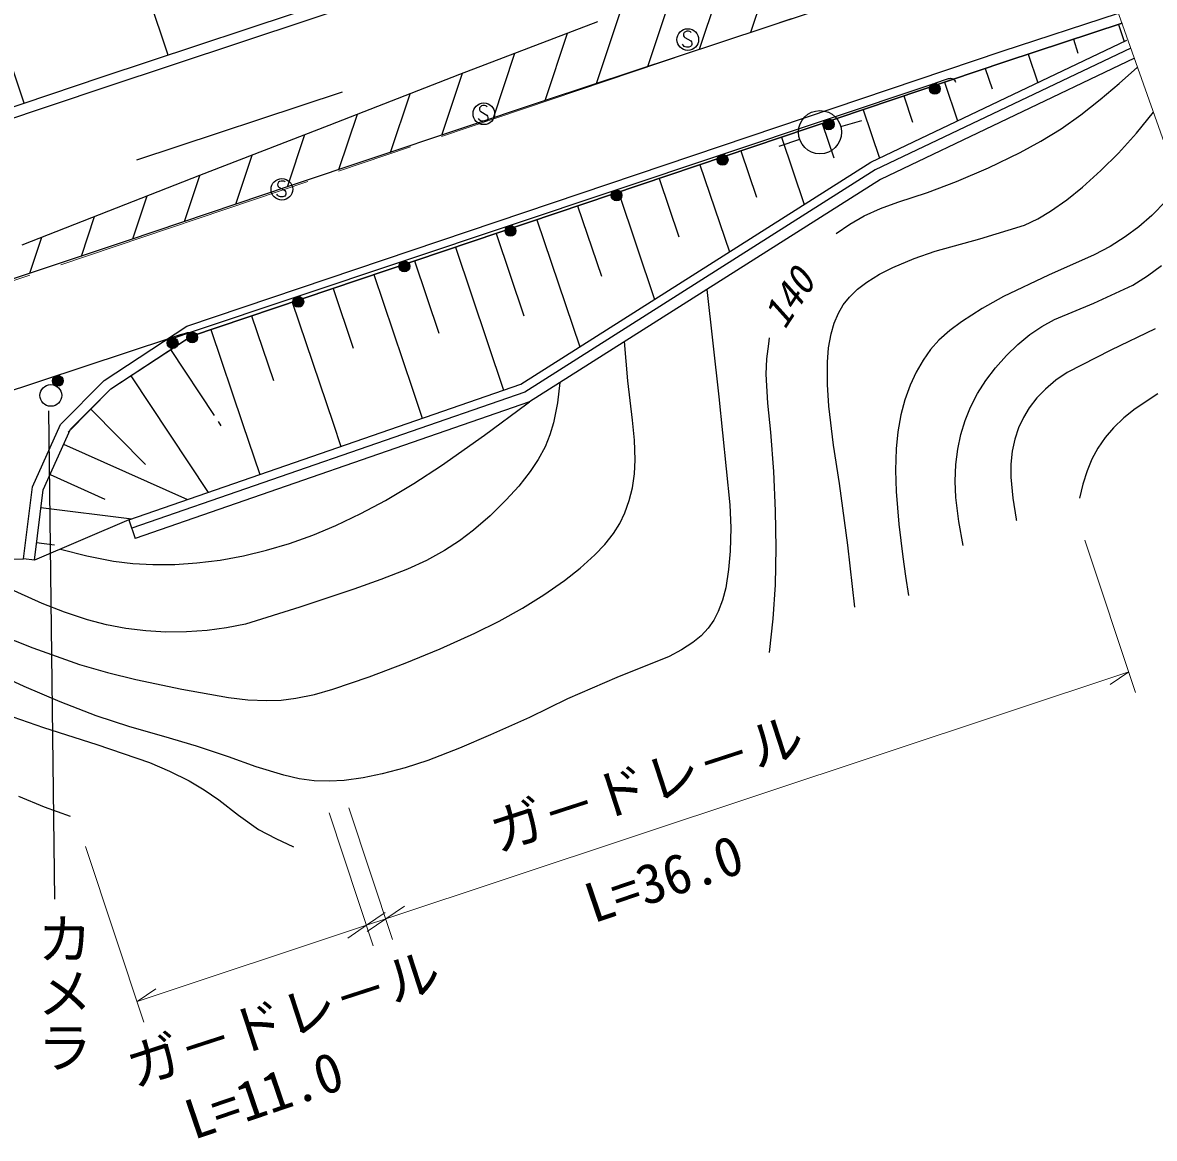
# Model space of a CAD drawing. Units: millimetres, scale not verified. Extents: x 40000 to 680000, y 20000 to 380000.
# Drawn here: x 515530 to 567634, y 261229 to 312621 of the extents above; entities that cross this region are included whole.
import ezdxf
from ezdxf.enums import TextEntityAlignment as Align

# ---------------------------------------------------------------- set-up
doc = ezdxf.new("R2010")
doc.units = ezdxf.units.MM
doc.header["$LTSCALE"] = 1000
doc.linetypes.add('CHAIN', pattern=[18.5, 12, -1.5, 3.5, -1.5])
for name, color, linetype, lineweight in [('M-BGD', 7, 'Continuous', 25), ('M-BMK', 2, 'CHAIN', 13), ('M-STR-HTXT', 7, 'Continuous', 13), ('M-STR-STRC', 7, 'Continuous', 25)]:
    doc.layers.add(name, color=color, linetype=linetype, lineweight=lineweight)
doc.styles.add('@ＭＳ ゴシック', font='')
doc.styles.add('ＭＳ ゴシック', font='')
doc.styles.get('@ＭＳ ゴシック').set_extended_font_data('@MS Gothic')
doc.styles.get('ＭＳ ゴシック').set_extended_font_data('MS Gothic')

msp = doc.modelspace()

# ---------------------------------------------------------------- linework, layer by layer
at = {"layer": 'M-BGD'}
for p, q in [((515602, 308918), (506070, 337398)), ((522225, 311127), (517322, 325877)), ((519199, 310122), (555504, 322189)), ((555663, 321715), (519357, 309647)), ((560632, 311301), (565987, 313064)), ((545962, 312111), (545959, 312053)), ((545994, 312166), (545962, 312111)), ((546049, 312203), (545994, 312166)), ((546114, 312221), (546049, 312203)), ((546192, 312221), (546114, 312221)), ((546244, 312211), (546192, 312221)), ((546282, 312193), (546244, 312211)), ((546309, 312163), (546282, 312193)), ((566154, 312593), (560790, 310826)), ((560790, 310826), (566154, 312593)), ((565986, 312537), (566246, 311746)), ((545952, 311566), (545917, 311623)), ((545959, 312053), (545962, 312016)), ((545962, 312016), (545982, 311966)), ((545982, 311966), (546017, 311938)), ((546017, 311938), (546289, 311781)), ((546289, 311781), (546319, 311736)), ((546334, 311613), (546317, 311566)), ((546319, 311736), (546339, 311673)), ((546339, 311673), (546334, 311613)), ((554585, 306190), (566374, 311807)), ((563907, 311853), (564116, 311220)), ((523093, 298638), (560632, 311301)), ((545992, 311528), (545952, 311566)), ((546039, 311506), (545992, 311528)), ((546089, 311498), (546039, 311506)), ((546204, 311498), (546089, 311498)), ((546282, 311521), (546204, 311498)), ((546317, 311566), (546282, 311521)), ((566546, 311446), (554779, 305840)), ((561829, 311169), (562263, 309849)), ((560790, 310826), (523253, 298164)), ((523253, 298164), (560790, 310826)), ((566724, 310977), (555021, 305401)), ((566007, 309818), (566857, 310568)), ((512004, 307714), (519199, 310122)), ((557922, 309964), (558159, 310043)), ((558159, 310043), (558208, 310054)), ((558208, 310054), (558255, 310057)), ((558255, 310057), (558305, 310047)), ((558305, 310047), (558350, 310031)), ((558350, 310031), (558394, 310002)), ((559851, 310510), (560167, 309574)), ((519357, 309647), (512163, 307240)), ((523258, 298360), (557448, 309805)), ((557448, 309805), (557922, 309964)), ((557974, 309877), (558576, 308092)), ((558394, 310002), (558430, 309969)), ((558430, 309969), (558458, 309924)), ((558458, 309924), (558475, 309885)), ((565146, 309085), (566007, 309818)), ((556098, 309244), (556504, 308038)), ((564254, 308378), (565146, 309085)), ((536570, 308692), (536568, 308635)), ((536568, 308635), (536570, 308597)), ((536603, 308747), (536570, 308692)), ((536570, 308597), (536590, 308547)), ((536590, 308547), (536625, 308520)), ((536658, 308785), (536603, 308747)), ((536625, 308520), (536898, 308362)), ((536723, 308802), (536658, 308785)), ((536800, 308802), (536723, 308802)), ((536853, 308792), (536800, 308802)), ((536890, 308775), (536853, 308792)), ((536918, 308745), (536890, 308775)), ((554221, 308610), (554975, 306376)), ((566810, 307533), (567591, 308491)), ((536560, 308147), (536525, 308205)), ((536600, 308110), (536560, 308147)), ((536648, 308087), (536600, 308110)), ((536698, 308080), (536648, 308087)), ((536813, 308080), (536698, 308080)), ((536890, 308102), (536813, 308080)), ((536925, 308147), (536890, 308102)), ((536898, 308362), (536928, 308317)), ((536943, 308195), (536925, 308147)), ((536928, 308317), (536948, 308255)), ((536948, 308255), (536943, 308195)), ((552344, 307977), (552879, 306392)), ((553203, 307841), (554166, 308109)), ((563336, 307727), (564254, 308378)), ((562410, 307158), (563336, 307727)), ((565990, 306611), (566810, 307533)), ((551296, 307244), (550352, 306915)), ((550467, 307344), (551514, 304242)), ((561451, 306639), (562410, 307158)), ((548590, 306711), (549311, 304574)), ((560000, 305940), (561451, 306639)), ((565177, 305806), (565990, 306611)), ((538473, 295969), (554585, 306190)), ((546713, 306078), (548070, 302057)), ((558527, 305297), (560000, 305940)), ((554779, 305840), (538648, 295606)), ((555021, 305401), (538866, 295153)), ((544837, 305445), (545743, 302757)), ((564318, 305039), (565177, 305806)), ((527274, 305213), (527271, 305156)), ((527271, 305156), (527274, 305118)), ((527306, 305268), (527274, 305213)), ((527274, 305118), (527294, 305068)), ((527294, 305068), (527329, 305041)), ((527361, 305306), (527306, 305268)), ((527329, 305041), (527601, 304883)), ((527426, 305323), (527361, 305306)), ((527504, 305323), (527426, 305323)), ((527556, 305313), (527504, 305323)), ((527594, 305296), (527556, 305313)), ((527621, 305266), (527594, 305296)), ((527601, 304883), (527631, 304838)), ((527631, 304838), (527651, 304776)), ((542960, 304812), (544626, 299872)), ((557189, 304793), (558527, 305297)), ((563605, 304463), (564318, 305039)), ((527264, 304668), (527229, 304726)), ((527304, 304631), (527264, 304668)), ((527351, 304608), (527304, 304631)), ((527401, 304601), (527351, 304608)), ((527516, 304601), (527401, 304601)), ((527594, 304623), (527516, 304601)), ((527629, 304668), (527594, 304623)), ((527646, 304716), (527629, 304668)), ((527651, 304776), (527646, 304716)), ((555032, 304057), (555822, 304344)), ((555822, 304344), (557189, 304793)), ((562859, 303936), (563605, 304463)), ((568170, 304417), (567511, 303733)), ((541083, 304179), (542176, 300939)), ((554269, 303717), (555032, 304057)), ((562266, 303586), (562859, 303936)), ((539206, 303545), (541182, 297688)), ((552983, 302903), (553608, 303334)), ((553608, 303334), (554269, 303717)), ((559593, 302657), (561649, 303291)), ((561649, 303291), (562266, 303586)), ((567511, 303733), (566922, 303218)), ((537329, 302912), (538608, 299122)), ((566296, 302751), (565594, 302310)), ((566922, 303218), (566296, 302751)), ((535452, 302279), (537674, 295692)), ((557542, 302087), (559593, 302657)), ((565594, 302310), (564864, 301921)), ((555597, 301347), (556573, 301750)), ((556573, 301750), (557542, 302087)), ((564864, 301921), (562758, 300992)), ((533576, 301646), (534699, 298317)), ((554973, 301032), (555597, 301347)), ((567316, 300952), (567962, 301435)), ((531699, 301013), (533477, 295740)), ((553967, 300341), (554397, 300673)), ((554397, 300673), (554973, 301032)), ((562758, 300992), (560682, 300011)), ((566640, 300521), (567316, 300952)), ((529822, 300380), (530753, 297619)), ((547027, 300330), (547585, 295380)), ((553593, 299978), (553967, 300341)), ((564854, 299706), (566640, 300521)), ((527945, 299747), (529827, 294167)), ((553085, 299241), (553311, 299622)), ((553311, 299622), (553593, 299978)), ((560682, 300011), (559706, 299458)), ((563043, 298946), (564854, 299706)), ((526068, 299114), (527072, 296138)), ((552888, 298776), (553085, 299241)), ((559706, 299458), (558749, 298845)), ((519280, 296136), (523093, 298638)), ((552748, 298289), (552888, 298776)), ((558749, 298845), (558213, 298439)), ((561907, 298250), (562460, 298624)), ((562460, 298624), (563043, 298946)), ((511791, 294617), (522356, 298098)), ((519598, 295747), (523367, 298220)), ((519598, 295747), (523253, 298164)), ((522831, 298255), (522356, 298098)), ((522404, 298000), (522432, 298044)), ((522432, 298044), (522468, 298080)), ((522468, 298080), (522506, 298104)), ((522506, 298104), (522546, 298122)), ((522546, 298122), (522783, 298201)), ((522783, 298201), (523258, 298360)), ((522831, 298255), (523069, 298333)), ((523069, 298333), (523118, 298344)), ((523118, 298344), (523164, 298346)), ((523164, 298346), (523215, 298336)), ((523215, 298336), (523260, 298320)), ((523260, 298320), (523304, 298291)), ((523304, 298291), (523340, 298258)), ((523340, 298258), (523368, 298213)), ((523368, 298213), (523384, 298174)), ((524191, 298480), (525651, 294158)), ((549900, 297959), (549921, 298097)), ((552638, 297648), (552748, 298289)), ((558213, 298439), (557718, 297990)), ((561349, 297795), (561907, 298250)), ((567677, 298516), (565632, 297534)), ((522339, 297560), (524343, 294529)), ((522377, 297904), (522387, 297960)), ((522379, 297851), (522377, 297904)), ((522389, 297805), (522379, 297851)), ((522387, 297960), (522404, 298000)), ((543394, 296118), (543243, 297930)), ((549794, 297130), (549880, 297831)), ((549880, 297831), (549900, 297959)), ((552587, 296985), (552638, 297648)), ((557333, 297558), (556988, 297079)), ((557718, 297990), (557333, 297558)), ((560827, 297292), (561349, 297795)), ((565632, 297534), (563617, 296500)), ((549768, 296434), (549794, 297130)), ((556988, 297079), (556665, 296521)), ((560323, 296726), (560827, 297292)), ((552589, 295959), (552587, 296985)), ((556665, 296521), (556388, 295923)), ((559873, 296132), (560323, 296726)), ((563617, 296500), (563105, 296148)), ((517273, 294105), (519280, 296136)), ((520419, 289716), (538473, 295969)), ((520512, 296351), (524065, 290979)), ((540267, 296042), (540151, 295110)), ((543602, 294308), (543394, 296118)), ((549844, 295095), (549768, 296434)), ((552652, 294953), (552589, 295959)), ((559497, 295536), (559873, 296132)), ((563105, 296148), (562620, 295740)), ((517629, 293754), (519598, 295747)), ((517729, 293901), (519598, 295747)), ((538648, 295606), (520550, 289338)), ((533477, 295740), (533931, 294396)), ((556388, 295923), (556148, 295252)), ((559174, 294911), (559497, 295536)), ((562620, 295740), (562228, 295335)), ((567796, 295525), (566747, 294835)), ((538866, 295153), (520713, 288866)), ((536796, 293616), (538738, 295057)), ((538738, 295057), (538802, 295105)), ((538802, 295105), (538866, 295153)), ((540151, 295110), (539976, 294189)), ((547585, 295380), (548092, 290416)), ((549979, 293765), (549844, 295095)), ((552864, 293154), (552652, 294953)), ((556148, 295252), (555962, 294555)), ((558919, 294289), (559174, 294911)), ((562228, 295335), (561876, 294882)), ((518664, 294824), (521188, 292269)), ((555962, 294555), (555823, 293780)), ((561604, 294436), (561382, 293953)), ((561876, 294882), (561604, 294436)), ((566232, 294421), (565749, 293955)), ((566747, 294835), (566232, 294421)), ((515990, 291239), (517273, 294105)), ((516477, 291103), (517729, 293901)), ((516477, 291103), (517729, 293901)), ((524529, 294248), (524657, 294055)), ((525650, 294157), (526444, 291803)), ((529827, 294167), (530187, 293099)), ((539976, 294189), (539809, 293631)), ((543698, 293394), (543602, 294308)), ((558725, 293656), (558919, 294289)), ((561382, 293953), (561208, 293428)), ((565749, 293955), (565366, 293505)), ((534820, 292225), (536796, 293616)), ((539809, 293631), (539582, 293083)), ((543733, 292486), (543698, 293394)), ((550113, 291950), (549979, 293765)), ((555823, 293780), (555742, 292992)), ((558580, 292969), (558725, 293656)), ((561208, 293428), (561092, 292879)), ((565366, 293505), (565032, 293019)), ((517416, 293201), (523115, 290650)), ((539582, 293083), (539271, 292506)), ((553133, 291387), (552864, 293154)), ((555742, 292992), (555713, 292012)), ((558495, 292270), (558580, 292969)), ((561092, 292879), (561032, 292285)), ((565032, 293019), (564756, 292510)), ((539271, 292506), (538899, 291944)), ((543698, 291835), (543733, 292486)), ((564756, 292510), (564534, 291975)), ((516790, 291802), (519316, 290671)), ((533538, 291391), (534820, 292225)), ((538899, 291944), (538370, 291274)), ((543604, 291196), (543698, 291835)), ((550186, 290137), (550113, 291950)), ((555713, 292012), (555744, 291023)), ((558464, 291506), (558495, 292270)), ((561032, 292285), (561032, 291679)), ((564534, 291975), (564343, 291355)), ((532230, 290612), (533538, 291391)), ((538370, 291274), (537792, 290639)), ((553520, 288552), (553133, 291387)), ((558494, 290743), (558464, 291506)), ((561032, 291679), (561121, 290722)), ((564343, 291355), (564182, 290723)), ((515573, 287921), (515990, 291239)), ((515573, 287921), (515990, 291239)), ((516069, 287859), (516477, 291103)), ((516069, 287859), (516477, 291103)), ((543458, 290608), (543604, 291196)), ((555744, 291023), (555867, 289518)), ((558629, 289635), (558494, 290743)), ((516375, 290292), (520562, 289765)), ((531100, 290005), (532230, 290612)), ((537792, 290639), (537053, 289911)), ((543257, 290049), (543458, 290608)), ((548092, 290416), (548130, 289356)), ((561121, 290722), (561272, 289754)), ((520419, 289716), (516069, 287859)), ((520419, 289716), (520713, 288866)), ((529944, 289452), (531100, 290005)), ((537053, 289911), (536283, 289237)), ((543018, 289553), (543257, 290049)), ((550215, 288428), (550186, 290137)), ((561272, 289754), (561277, 289724)), ((561277, 289724), (561284, 289684)), ((528892, 289012), (529944, 289452)), ((536283, 289237), (535642, 288748)), ((542728, 289090), (543018, 289553)), ((548130, 289356), (548107, 288278)), ((555867, 289518), (556050, 288021)), ((558824, 288536), (558629, 289635)), ((516171, 288670), (517004, 288565)), ((527818, 288628), (528892, 289012)), ((535642, 288748), (534959, 288303)), ((542327, 288580), (542728, 289090)), ((517272, 288372), (518486, 288067)), ((525691, 288060), (526762, 288315)), ((526762, 288315), (527818, 288628)), ((534959, 288303), (534124, 287853)), ((541878, 288107), (542327, 288580)), ((548107, 288278), (548034, 287439)), ((550184, 286730), (550215, 288428)), ((553848, 285693), (553520, 288552)), ((510095, 287892), (515573, 287921)), ((516069, 287859), (515573, 287921)), ((518486, 288067), (519720, 287820)), ((519720, 287820), (520611, 287710)), ((520611, 287710), (521519, 287659)), ((521519, 287659), (522531, 287667)), ((522531, 287667), (523552, 287736)), ((523552, 287736), (524626, 287868)), ((524626, 287868), (525691, 288060)), ((534124, 287853), (533254, 287452)), ((541195, 287493), (541878, 288107)), ((556050, 288021), (556177, 287130)), ((533254, 287452), (532027, 286964)), ((540480, 286932), (541195, 287493)), ((548034, 287439), (547898, 286585)), ((556177, 287130), (556309, 286240)), ((516433, 285872), (514837, 286588)), ((532027, 286964), (530778, 286533)), ((539522, 286261), (540480, 286932)), ((547898, 286585), (547754, 286023)), ((550077, 285165), (550184, 286730)), ((530778, 286533), (528298, 285697)), ((538544, 285648), (539522, 286261)), ((517465, 285465), (516433, 285872)), ((528298, 285697), (525794, 284916)), ((537462, 285046), (538544, 285648)), ((547754, 286023), (547557, 285493)), ((518516, 285116), (517465, 285465)), ((519394, 284885), (518516, 285116)), ((536350, 284497), (537462, 285046)), ((547353, 285098), (547095, 284733)), ((547557, 285493), (547353, 285098)), ((549912, 283616), (550077, 285165)), ((513866, 284658), (515998, 283829)), ((520277, 284715), (519394, 284885)), ((521201, 284601), (520277, 284715)), ((522120, 284547), (521201, 284601)), ((523072, 284553), (522120, 284547)), ((524022, 284619), (523072, 284553)), ((524914, 284738), (524022, 284619)), ((525794, 284916), (524914, 284738)), ((534751, 283776), (536350, 284497)), ((547095, 284733), (546764, 284380)), ((515606, 282046), (511341, 283969)), ((546387, 284067), (545868, 283726)), ((546764, 284380), (546387, 284067)), ((515998, 283829), (518151, 283056)), ((533135, 283113), (534751, 283776)), ((545868, 283726), (545293, 283421)), ((518151, 283056), (519431, 282682)), ((531490, 282489), (533135, 283113)), ((545293, 283421), (542893, 282453)), ((519431, 282682), (520737, 282364)), ((529815, 281917), (531490, 282489)), ((542893, 282453), (540610, 281468)), ((517251, 281341), (515606, 282046)), ((520737, 282364), (522857, 281924)), ((522857, 281924), (525015, 281538)), ((528965, 281679), (529815, 281917)), ((511777, 281802), (516490, 280149)), ((525015, 281538), (525893, 281436)), ((525893, 281436), (526767, 281396)), ((526767, 281396), (527440, 281419)), ((527440, 281419), (528108, 281502)), ((528108, 281502), (528965, 281679)), ((540610, 281468), (538866, 280618)), ((518909, 280696), (517251, 281341)), ((520459, 280189), (518909, 280696)), ((538866, 280618), (537067, 279809)), ((516490, 280149), (518939, 279370)), ((522028, 279739), (520459, 280189)), ((537067, 279809), (535641, 279196)), ((518939, 279370), (521364, 278535)), ((523527, 279302), (522028, 279739)), ((525010, 278806), (523527, 279302)), ((526285, 278347), (525010, 278806)), ((535641, 279196), (534185, 278636)), ((521364, 278535), (522293, 278141)), ((527558, 277953), (526285, 278347)), ((533149, 278297), (532083, 278013)), ((534185, 278636), (533149, 278297)), ((522293, 278141), (523198, 277692)), ((528254, 277797), (527558, 277953)), ((528958, 277702), (528254, 277797)), ((530338, 277716), (529650, 277679)), ((531214, 277834), (530338, 277716)), ((532083, 278013), (531214, 277834)), ((523198, 277692), (523895, 277282)), ((523895, 277282), (524568, 276816)), ((529650, 277679), (528958, 277702)), ((515334, 276993), (516524, 276500)), ((524568, 276816), (525464, 276114)), ((516524, 276500), (517122, 276280)), ((517122, 276280), (517724, 276068)), ((525464, 276114), (526392, 275463)), ((526392, 275463), (527183, 275038)), ((527183, 275038), (528001, 274656))]:
    msp.add_line(p, q, dxfattribs=at)
for centre, radius in [((546154, 311841), 498), ((557527, 309569), 249), ((557527, 309569), 220), ((557527, 309569), 191), ((557527, 309569), 161), ((557527, 309569), 132), ((557527, 309569), 97.5), ((557527, 309569), 67.5), ((557527, 309569), 38.7), ((557527, 309569), 7.5), ((536763, 308422), 498), ((552240, 307573), 995), ((552642, 307934), 249), ((552642, 307934), 220), ((552642, 307934), 191), ((552642, 307934), 161), ((552642, 307934), 132), ((552642, 307934), 97.5), ((552642, 307934), 67.5), ((552642, 307934), 38.7), ((552642, 307934), 7.5), ((547758, 306299), 249), ((547758, 306299), 220), ((547758, 306299), 191), ((547758, 306299), 161), ((547758, 306299), 132), ((547758, 306299), 97.5), ((547758, 306299), 67.5), ((547758, 306299), 38.7), ((547758, 306299), 7.5), ((527466, 304943), 498), ((542874, 304664), 249), ((542874, 304664), 220), ((542874, 304664), 191), ((542874, 304664), 161), ((542874, 304664), 132), ((542874, 304664), 97.5), ((542874, 304664), 67.5), ((542874, 304664), 38.7), ((542874, 304664), 7.5), ((537989, 303029), 249), ((537989, 303029), 220), ((537989, 303029), 191), ((537989, 303029), 161), ((537989, 303029), 132), ((537989, 303029), 97.5), ((537989, 303029), 67.5), ((537989, 303029), 38.7), ((537989, 303029), 7.5), ((533105, 301394), 249), ((533105, 301394), 220), ((533105, 301394), 191), ((533105, 301394), 161), ((533105, 301394), 132), ((533105, 301394), 97.5), ((533105, 301394), 67.5), ((533105, 301394), 38.7), ((533105, 301394), 7.5), ((528221, 299759), 249), ((528221, 299759), 220), ((528221, 299759), 191), ((528221, 299759), 161), ((528221, 299759), 132), ((528221, 299759), 97.5), ((528221, 299759), 67.5), ((528221, 299759), 38.7), ((528221, 299759), 7.5), ((522434, 297862), 249), ((522434, 297862), 220), ((522434, 297862), 191), ((523337, 298124), 249), ((523337, 298124), 220), ((523337, 298124), 191), ((523337, 298124), 161), ((523337, 298124), 132), ((523337, 298124), 97.5), ((523337, 298124), 67.5), ((523337, 298124), 38.7), ((523337, 298124), 7.5), ((522434, 297862), 161), ((522434, 297862), 132), ((522434, 297862), 97.5), ((522434, 297862), 67.5), ((522434, 297862), 38.7), ((522434, 297862), 7.5), ((517152, 296121), 249), ((517152, 296121), 220), ((517152, 296121), 191), ((517152, 296121), 161), ((517152, 296121), 132), ((517152, 296121), 97.5), ((517152, 296121), 67.5), ((517152, 296121), 38.7), ((517152, 296121), 7.5), ((516828, 295449), 500)]:
    msp.add_circle(centre, radius, dxfattribs=at)
at = {"layer": 'M-BMK'}
for p, q in [((563714, 317131), (470478, 285675)), ((564700, 316672), (574848, 287952))]:
    msp.add_line(p, q, dxfattribs=at)
at = {"layer": 'M-STR-HTXT'}
for p, q in [((566773, 281771), (564439, 288789)), ((532246, 271339), (566458, 282720)), ((566458, 282720), (565600, 282131)), ((531672, 270094), (529635, 276219)), ((532562, 270390), (530546, 276450)), ((518424, 274677), (521117, 266583)), ((531356, 271043), (532215, 271632)), ((532246, 271339), (533104, 271927)), ((520801, 267532), (531356, 271043)), ((531356, 271043), (530498, 270455)), ((531356, 271043), (532246, 271339)), ((532246, 271339), (531388, 270751)), ((520801, 267532), (521659, 268120))]:
    msp.add_line(p, q, dxfattribs=at)
at = {"layer": 'M-STR-STRC'}
for p, q in [((564484, 317319), (539546, 309018)), ((549059, 312185), (550238, 315729)), ((546690, 311396), (547837, 314846)), ((544320, 310607), (545430, 313945)), ((541989, 312657), (535640, 310231)), ((541950, 309819), (543023, 313044)), ((539581, 309030), (540612, 312131)), ((537209, 308235), (538198, 311208)), ((535640, 310231), (529620, 307889)), ((534837, 307439), (535784, 310286)), ((530242, 309423), (520779, 306285)), ((539546, 309018), (527806, 305082)), ((532465, 306644), (533364, 309346)), ((530093, 305849), (530943, 308404)), ((529620, 307889), (523671, 305574)), ((527722, 305054), (528523, 307462)), ((525349, 304257), (526102, 306520)), ((523671, 305574), (519480, 303944)), ((522977, 303460), (523681, 305578)), ((527806, 305082), (520385, 302589)), ((520605, 302663), (521261, 304636)), ((519480, 303944), (515487, 302378)), ((518233, 301869), (518840, 303692)), ((515862, 301076), (516416, 302742)), ((520385, 302589), (514493, 300618)), ((516728, 294738), (517003, 272241))]:
    msp.add_line(p, q, dxfattribs=at)

# ---------------------------------------------------------------- texts
at = {"layer": 'M-BGD', "style": 'ＭＳ ゴシック', "oblique": 15}
msp.add_text('140', height=1320, rotation=56.9, dxfattribs=at).set_placement((550946, 298222), align=Align.BOTTOM_LEFT)
at = {"layer": 'M-STR-HTXT', "style": 'ＭＳ ゴシック'}
for s, rotation, p in [('ガ－ドレ－ル', 18, (537568, 273877)), ('L=36.0', 18.8, (541983, 270602)), ('ガ－ドレ－ル', 18, (520839, 263053)), ('L=11.0', 18.8, (523572, 260629))]:
    msp.add_text(s, height=1833, rotation=rotation, dxfattribs=at).set_placement(p, align=Align.BOTTOM_LEFT)
at = {"layer": 'M-STR-STRC', "style": '@ＭＳ ゴシック'}
msp.add_text('カメラ', height=1833, rotation=270, dxfattribs=at).set_placement((515974, 271692), align=Align.BOTTOM_LEFT)

doc.saveas('drawing.dxf')
